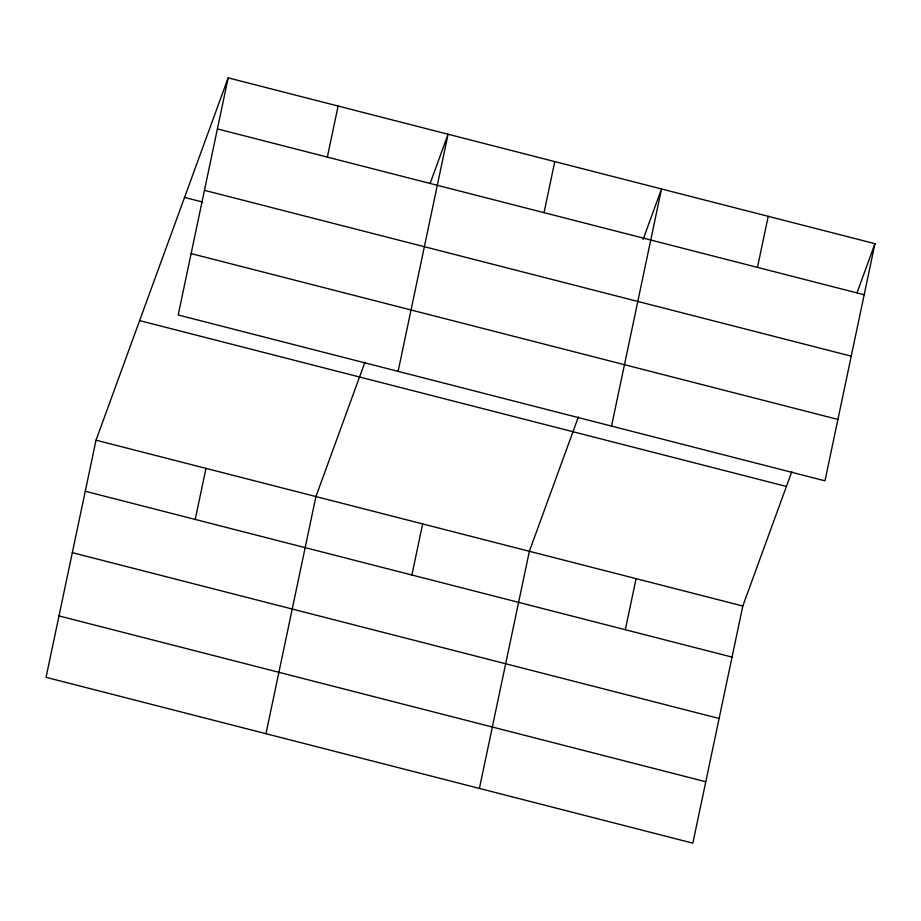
<?xml version="1.0" encoding="UTF-8"?>
<svg xmlns="http://www.w3.org/2000/svg" width="921" height="921" viewBox="0 0 921 921"><rect width="100%" height="100%" fill="white"/><g stroke="black" fill="none" stroke-linecap="round" stroke-linejoin="round"><path stroke-width="1.38" d="M228.155 77.848L178.19 314.982L824.974 480.82L874.95 243.685L228.155 77.848L96.026 440.18L46.05 677.315L692.845 843.152L742.81 606.018L791.784 471.713M195.217 519.444L205.982 468.375M327.346 157.111L338.111 106.042M265.962 733.703L315.926 496.569L364.912 362.264M398.102 371.37L448.067 134.236L430.142 183.394M411.894 575.003L422.647 523.922M544.023 212.67L554.787 161.601M479.404 788.422L529.368 551.288L578.353 416.994M611.532 426.089L661.508 188.955L643.1 239.448M625.324 629.722L636.089 578.653M757.465 267.389L768.229 216.32M857.025 292.843L874.95 243.685M217.402 128.917L864.186 294.755M204.462 190.325L851.246 356.162M184.557 197.416L202.643 202.056M191.131 253.586L837.914 419.423M139.624 320.612L786.419 486.449M96.026 440.18L742.81 606.018M85.262 491.25L732.045 657.087M72.322 552.658L719.105 718.484M58.99 615.919L705.774 781.745"/></g></svg>
